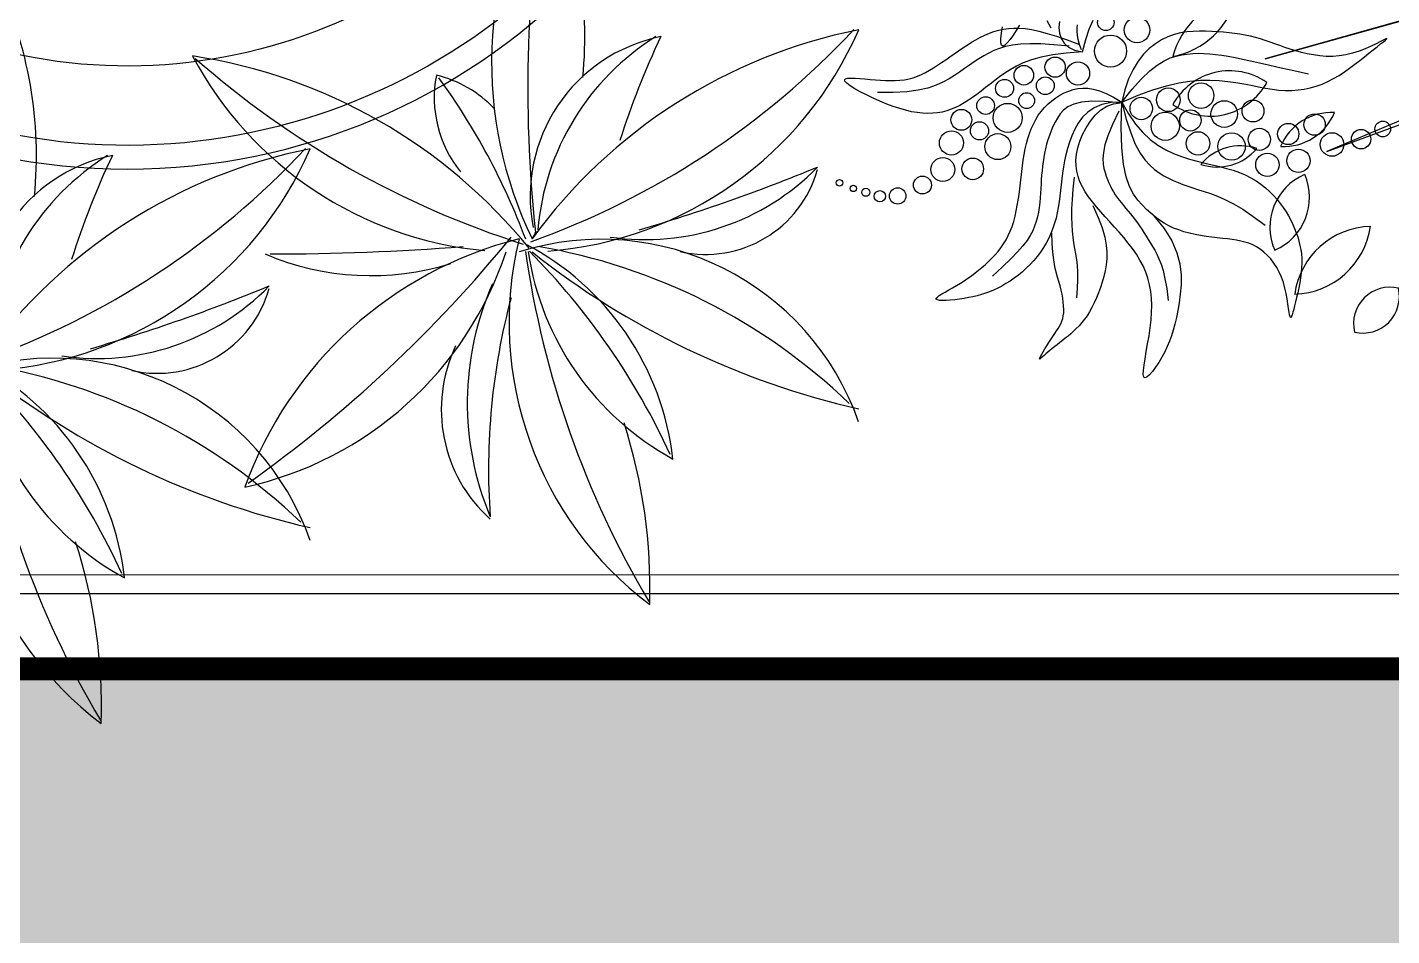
# Model space of a CAD drawing. Header units: millimetres. Extents: x -1030105 to 906887, y -616134 to 1220667.
# Drawn here: x -80924 to -77481, y 503731 to 506023 of the extents above; entities that cross this region are included whole.
import ezdxf
from ezdxf.enums import TextEntityAlignment as Align

# ---------------------------------------------------------------- set-up
doc = ezdxf.new("R2010")
doc.units = ezdxf.units.MM
doc.header["$MEASUREMENT"] = 0
for name, pattern in [('CENTER', [2, 1.25, -0.25, 0.25, -0.25]), ('DASH', [0.35, 0.25, -0.1]), ('DASHED', [0.75, 0.5, -0.25])]:
    doc.linetypes.add(name, pattern=pattern)
doc.layers.add('A-Furniture', color=143, linetype='Continuous')
doc.layers.add('A-Tree', color=98, linetype='Continuous')
doc.layers.add('A-Wall', color=6, linetype='Continuous', lineweight=9)
doc.styles.add('Arial_Bold', font='arialbd.ttf')

# ---------------------------------------------------------------- blocks, each defined once
blk = doc.blocks.new('ggsr4')
at = {"color": 0}
for radius in [1540, 1340]:
    blk.add_arc((141970, 1125357.5), radius, 280.3625, 168.4458, dxfattribs=at)
at = {"layer": 'A-Furniture', "color": 8, "linetype": 'Continuous', "ltscale": 50}
blk.add_circle((141970, 1125357.5), 1600, dxfattribs=at)
blk.add_arc((141970, 1125357.5), 1540, 280.3625, 168.4458, dxfattribs=at)
blk = doc.blocks.new('FUR')
at = {"layer": 'A-Furniture', "color": 8, "linetype": 'DASH', "lineweight": 9, "ltscale": 1000, "const_width": 50}
blk.add_lwpolyline([(-33574.1, 38198), (0, 38211.9), (0, 0), (-7049.1, 0, -0.301139), (-23981.7, -18888.1), (-49064.4, -18888.1, -0.06125), (-52473.9, -15923.1), (-52473.9, -15923.1, -0.127608), (-56769, -7888.2), (-57047.1, -6235.4, -0.192422), (-53256, 9916.9), (-55726.5, 11649.1, -0.09221), (-52805.8, 17542.9, -0.095793), (-54512, 23938, -0.107717), (-53958, 28268.7, -0.228584), (-47025.8, 33492.2, 0.204549), (-42688.6, 36230.6, 0.131171), (-42047.5, 38025.4, -0.30354), (-39524.7, 41042.6, -0.327343)], format="xyb", close=True, dxfattribs=at)
at = {"layer": 'A-Furniture', "xscale": -0.9999999999999997, "rotation": 158.8499458727467}
blk.add_blockref('ggsr4', (237660.4, 1084745.3), dxfattribs=at)
blk = doc.blocks.new('CAY8')
at = {"color": 0, "linetype": 'ByBlock'}
for p, q in [((228.5, 579.8), (227.8, 580)), ((227.8, 580), (228.4, 578.5)), ((228.4, 578.5), (230.6, 575.2)), ((230.6, 578.1), (228.5, 579.8)), ((233.7, 575), (230.6, 578.1)), ((230.6, 575.2), (233.9, 570.2)), ((237.8, 570.9), (233.7, 575)), ((242.8, 565.9), (237.8, 570.9)), ((233.9, 570.2), (238.2, 563.8)), ((238.2, 563.8), (243, 556.1)), ((248.4, 560.2), (242.8, 565.9)), ((243, 556.1), (248.1, 547.4)), ((254.6, 554), (248.4, 560.2)), ((261.2, 547.4), (254.6, 554)), ((248.1, 547.4), (253.1, 538)), ((253.1, 538), (257.7, 528)), ((257.7, 528), (261.5, 517.7)), ((268, 540.6), (261.2, 547.4)), ((275, 533.4), (268, 540.6)), ((282, 526), (275, 533.4)), ((261.5, 517.7), (264.4, 507.2)), ((264.4, 507.2), (266.4, 496.8)), ((288.9, 518.3), (282, 526)), ((295.5, 510.4), (288.9, 518.3)), ((301.7, 502.2), (295.5, 510.4)), ((266.4, 496.8), (267.5, 486.3)), ((267.5, 486.3), (267.9, 475.9)), ((307.5, 493.7), (301.7, 502.2)), ((312.5, 484.9), (307.5, 493.7)), ((317, 476), (312.5, 484.9)), ((580.7, 481), (587.6, 482.7)), ((587.6, 482.7), (594.7, 484.1)), ((594.7, 484.1), (602, 485.1)), ((602, 485.1), (609.6, 485.7)), ((609.6, 485.7), (617.6, 485.9)), ((617.6, 485.9), (625.8, 485.8)), ((625.8, 485.8), (634, 485.4)), ((634, 485.4), (642.2, 484.7)), ((642.2, 484.7), (650.2, 484)), ((650.2, 484), (657.8, 483.1)), ((657.8, 483.1), (665, 482.2)), ((267.6, 465.7), (266.9, 455.7)), ((267.9, 475.9), (267.6, 465.7)), ((296.1, 437.4), (298.4, 461.1)), ((320.7, 466.7), (317, 476)), ((323.9, 457.3), (320.7, 466.7)), ((535.5, 459.7), (541.9, 463.7)), ((541.9, 463.7), (548.2, 467.4)), ((548.2, 467.4), (554.6, 470.7)), ((554.6, 470.7), (561.1, 473.8)), ((561.1, 473.8), (567.5, 476.5)), ((567.5, 476.5), (574.1, 478.9)), ((574.1, 478.9), (580.7, 481)), ((645.2, 462.6), (636.6, 459.2)), ((653.8, 465.6), (645.2, 462.6)), ((662.1, 468.1), (653.8, 465.6)), ((669.9, 470.3), (662.1, 468.1)), ((665, 482.2), (671.6, 481.4)), ((676.8, 472.1), (669.9, 470.3)), ((671.6, 481.4), (677.4, 480.6)), ((682.6, 473.7), (676.8, 472.1)), ((677.4, 480.6), (682.3, 480)), ((682.3, 480), (686.3, 479.3)), ((687.1, 475), (682.6, 473.7)), ((686.3, 479.3), (689.1, 478.6)), ((689.8, 476.1), (687.1, 475)), ((689.1, 478.6), (690.7, 477.9)), ((691, 477.1), (689.8, 476.1)), ((690.7, 477.9), (691, 477.1)), ((265.7, 446), (264.2, 436.6)), ((266.9, 455.7), (265.7, 446)), ((326.3, 447.5), (323.9, 457.3)), ((328.2, 437.6), (326.3, 447.5)), ((505, 433.9), (510.9, 439.9)), ((510.9, 439.9), (516.9, 445.4)), ((516.9, 445.4), (523, 450.6)), ((523, 450.6), (529.2, 455.3)), ((529.2, 455.3), (535.5, 459.7)), ((607.1, 440.5), (601.2, 434.8)), ((613.5, 445.8), (607.1, 440.5)), ((620.6, 450.8), (613.5, 445.8)), ((628.3, 455.3), (620.6, 450.8)), ((636.6, 459.2), (628.3, 455.3)), ((260.7, 418.9), (258.8, 410.5)), ((262.5, 427.6), (260.7, 418.9)), ((264.2, 436.6), (262.5, 427.6)), ((293.9, 416.3), (296.1, 437.4)), ((329.4, 427.3), (328.2, 437.6)), ((329.9, 416.8), (329.4, 427.3)), ((329.8, 406.1), (329.9, 416.8)), ((488.5, 413.2), (493.8, 420.6)), ((493.8, 420.6), (499.3, 427.5)), ((499.3, 427.5), (505, 433.9)), ((536.4, 399.1), (548.2, 419.5)), ((591.5, 422.6), (587.7, 416.3)), ((596.1, 428.8), (591.5, 422.6)), ((601.2, 434.8), (596.1, 428.8)), ((256.9, 402.2), (255, 394.1)), ((258.8, 410.5), (256.9, 402.2)), ((290.1, 381.1), (291.9, 397.7)), ((291.9, 397.7), (293.9, 416.3)), ((328.3, 383.7), (329.2, 395.1)), ((329.2, 395.1), (329.8, 406.1)), ((475.1, 388.1), (479.1, 397)), ((479.1, 397), (483.6, 405.4)), ((483.6, 405.4), (488.5, 413.2)), ((527, 381.1), (536.4, 399.1)), ((580.2, 397), (578.9, 390.4)), ((582.1, 403.5), (580.2, 397)), ((584.5, 409.9), (582.1, 403.5)), ((587.7, 416.3), (584.5, 409.9)), ((251.7, 378), (250.3, 369.9)), ((253.2, 386.1), (251.7, 378)), ((255, 394.1), (253.2, 386.1)), ((288.6, 366.3), (290.1, 381.1)), ((327.3, 371.9), (328.3, 383.7)), ((468.7, 368.8), (471.6, 378.8)), ((471.6, 378.8), (475.1, 388.1)), ((519.8, 365), (527, 381.1)), ((577.5, 376.7), (577.2, 369.5)), ((578, 383.7), (577.5, 376.7)), ((578.9, 390.4), (578, 383.7)), ((248.5, 353.2), (248, 344.6)), ((249.3, 361.6), (248.5, 353.2)), ((250.3, 369.9), (249.3, 361.6)), ((286.1, 341), (287.2, 353.1)), ((287.2, 353.1), (288.6, 366.3)), ((325.7, 346.9), (326.4, 359.7)), ((326.4, 359.7), (327.3, 371.9)), ((464.6, 347.4), (466.4, 358.4)), ((466.4, 358.4), (468.7, 368.8)), ((514.4, 350.8), (519.8, 365)), ((577.2, 369.5), (577.1, 361.9)), ((577.1, 361.9), (577.1, 353.9)), ((577.1, 353.9), (577.1, 345.5)), ((248, 344.6), (247.7, 335.8)), ((247.7, 335.8), (247.7, 326.9)), ((284.7, 319.4), (285.3, 329.9)), ((285.3, 329.9), (286.1, 341)), ((325.4, 333.6), (325.7, 346.9)), ((325.6, 319.7), (325.4, 333.6)), ((461.6, 324.1), (463, 335.9)), ((463, 335.9), (464.6, 347.4)), ((507.6, 326.7), (510.5, 338.1)), ((510.5, 338.1), (514.4, 350.8)), ((577, 336.7), (576.8, 327.7)), ((577.1, 345.5), (577, 336.7)), ((247.7, 326.9), (247.8, 317.7)), ((247.8, 317.7), (248.2, 308.4)), ((248.2, 308.4), (248.7, 298.9)), ((284.5, 309.4), (284.7, 319.4)), ((284.6, 299.8), (284.5, 309.4)), ((326.6, 305.2), (325.6, 319.7)), ((458.5, 299.4), (460.2, 311.9)), ((460.2, 311.9), (461.6, 324.1)), ((503.7, 306.7), (505.4, 316.3)), ((505.4, 316.3), (507.6, 326.7)), ((575.8, 309.3), (574.8, 300.2)), ((576.4, 318.5), (575.8, 309.3)), ((576.8, 327.7), (576.4, 318.5)), ((248.7, 298.9), (249.4, 289.2)), ((249.4, 289.2), (250.4, 279.4)), ((285.1, 290.6), (284.6, 299.8)), ((285.9, 281.6), (285.1, 290.6)), ((328.7, 289.8), (326.6, 305.2)), ((332, 273.3), (328.7, 289.8)), ((453.7, 273.6), (456.4, 286.6)), ((456.4, 286.6), (458.5, 299.4)), ((498.3, 280.7), (500.2, 289)), ((500.2, 289), (502, 297.6)), ((502, 297.6), (503.7, 306.7)), ((573.5, 291.2), (571.7, 282.4)), ((574.8, 300.2), (573.5, 291.2)), ((608.3, 283.6), (625.8, 290.4)), ((625.8, 290.4), (642.7, 294.4)), ((642.7, 294.4), (658.8, 296.3)), ((658.8, 296.3), (673.9, 296.7)), ((673.9, 296.7), (687.9, 296.3)), ((687.9, 296.3), (700.5, 295.6)), ((700.5, 295.6), (712.1, 294.7)), ((712.1, 294.7), (722.7, 293.6)), ((722.7, 293.6), (732.6, 292.1)), ((732.6, 292.1), (742, 290.3)), ((742, 290.3), (751, 288.2)), ((751, 288.2), (759.8, 285.5)), ((759.8, 285.5), (768.7, 282.4)), ((250.4, 279.4), (251.9, 269.5)), ((251.9, 269.5), (253.9, 259.5)), ((287.3, 272.8), (285.9, 281.6)), ((289.1, 264.1), (287.3, 272.8)), ((291.4, 255.4), (289.1, 264.1)), ((336.9, 255.6), (332, 273.3)), ((450.3, 260.4), (453.7, 273.6)), ((491, 256.9), (493.8, 264.8)), ((493.8, 264.8), (496.2, 272.7)), ((496.2, 272.7), (498.3, 280.7)), ((566.7, 265.8), (563.4, 257.9)), ((569.5, 274), (566.7, 265.8)), ((571.7, 282.4), (569.5, 274)), ((572, 259.1), (590.3, 273.4)), ((590.3, 273.4), (608.3, 283.6)), ((629.4, 260.5), (639.5, 264.9)), ((639.5, 264.9), (652, 269.3)), ((652, 269.3), (667.4, 273.9)), ((667.4, 273.9), (686, 278.7)), ((768.7, 282.4), (777.8, 278.7)), ((777.8, 278.7), (786.7, 274.7)), ((786.7, 274.7), (795, 270.6)), ((795, 270.6), (802.3, 266.4)), ((802.3, 266.4), (808.2, 262.4)), ((253.9, 259.5), (256.7, 249.6)), ((256.7, 249.6), (260.4, 239.7)), ((294.4, 246.7), (291.4, 255.4)), ((298.5, 237.7), (294.4, 246.7)), ((343.7, 236.4), (336.9, 255.6)), ((439.9, 233.8), (445.8, 247.1)), ((445.8, 247.1), (450.3, 260.4)), ((483.9, 241), (487.7, 249)), ((487.7, 249), (491, 256.9)), ((555.1, 242.4), (550.1, 234.8)), ((553.5, 240), (572, 259.1)), ((559.6, 250.1), (555.1, 242.4)), ((563.4, 257.9), (559.6, 250.1)), ((597.7, 239.6), (603, 243.7)), ((603, 243.7), (608.4, 247.8)), ((608.4, 247.8), (614.2, 252)), ((614.2, 252), (621.1, 256.2)), ((621.1, 256.2), (629.4, 260.5)), ((654.5, 242.2), (644.9, 237.6)), ((664.4, 245.9), (654.5, 242.2)), ((674.8, 249), (664.4, 245.9)), ((685.5, 251.3), (674.8, 249)), ((696.7, 253), (685.5, 251.3)), ((708.3, 254.1), (696.7, 253)), ((720.4, 254.6), (708.3, 254.1)), ((733, 254.6), (720.4, 254.6)), ((746, 254.3), (733, 254.6)), ((759, 253.6), (746, 254.3)), ((771.6, 252.8), (759, 253.6)), ((783.4, 252.1), (771.6, 252.8)), ((793.9, 251.7), (783.4, 252.1)), ((802.6, 251.6), (793.9, 251.7)), ((809.2, 252.2), (802.6, 251.6)), ((808.2, 262.4), (812.2, 258.8)), ((813.1, 253.6), (809.2, 252.2)), ((812.2, 258.8), (814, 255.8)), ((814, 255.8), (813.1, 253.6)), ((260.4, 239.7), (265.2, 230)), ((265.2, 230), (271.1, 220.5)), ((271.1, 220.5), (278.4, 211.3)), ((304.2, 228.2), (298.5, 237.7)), ((312.2, 218.1), (304.2, 228.2)), ((352.6, 215.6), (343.7, 236.4)), ((422.5, 207.1), (432.2, 220.4)), ((432.2, 220.4), (439.9, 233.8)), ((466, 215.7), (473.6, 224.4)), ((473.6, 224.4), (479.4, 232.8)), ((479.4, 232.8), (483.9, 241)), ((538.4, 219.4), (531.4, 211.6)), ((544.6, 227.2), (538.4, 219.4)), ((550.1, 234.8), (544.6, 227.2)), ((572.4, 219.2), (577.2, 223.3)), ((577.2, 223.3), (582.2, 227.4)), ((582.2, 227.4), (587.3, 231.5)), ((587.3, 231.5), (592.4, 235.5)), ((592.4, 235.5), (597.7, 239.6)), ((626.7, 226), (618.1, 219.2)), ((635.6, 232.2), (626.7, 226)), ((644.9, 237.6), (635.6, 232.2)), ((278.4, 211.3), (287.2, 202.4)), ((287.2, 202.4), (297.6, 194.2)), ((323, 207.3), (312.2, 218.1)), ((337.2, 195.5), (323, 207.3)), ((363.8, 193), (352.6, 215.6)), ((410.4, 194), (422.5, 207.1)), ((425.5, 188.1), (442.6, 197.5)), ((442.6, 197.5), (455.8, 206.7)), ((455.8, 206.7), (466, 215.7)), ((522.7, 203.8), (511.4, 196.2)), ((531.4, 211.6), (522.7, 203.8)), ((546.8, 194), (550.7, 198.2)), ((550.7, 198.2), (554.7, 202.4)), ((554.7, 202.4), (558.9, 206.7)), ((558.9, 206.7), (563.2, 210.9)), ((563.2, 210.9), (567.7, 215.1)), ((567.7, 215.1), (572.4, 219.2)), ((601.7, 204.1), (593.8, 196.1)), ((609.8, 211.9), (601.7, 204.1)), ((618.1, 219.2), (609.8, 211.9)), ((297.6, 194.2), (309.7, 186.8)), ((309.7, 186.8), (323.6, 180.3)), ((323.6, 180.3), (339.6, 174.9)), ((355.2, 182.6), (337.2, 195.5)), ((377.8, 168.3), (355.2, 182.6)), ((377.8, 168.3), (363.8, 193)), ((377.8, 168.3), (395.6, 181)), ((377.8, 168.3), (404.2, 178.3)), ((395.6, 181), (410.4, 194)), ((404.2, 178.3), (425.5, 188.1)), ((450.7, 176.7), (418.2, 171.9)), ((476.4, 182.5), (450.7, 176.7)), ((496.3, 189), (476.4, 182.5)), ((511.4, 196.2), (496.3, 189)), ((527.1, 174.8), (531.2, 178.3)), ((531.2, 178.3), (535.1, 182)), ((535.1, 182), (539, 185.9)), ((539, 185.9), (542.9, 189.9)), ((542.9, 189.9), (546.8, 194)), ((578.7, 179.4), (571.3, 171)), ((586.2, 187.8), (578.7, 179.4)), ((593.8, 196.1), (586.2, 187.8)), ((339.6, 174.9), (357.6, 170.9)), ((357.6, 170.9), (377.8, 168.3)), ((367.2, 141.6), (371.7, 154.2)), ((371.7, 154.2), (377.8, 168.3)), ((418.2, 171.9), (377.8, 168.3)), ((377.8, 168.3), (380.4, 151.2)), ((379.5, 166.4), (380, 140.6)), ((381.9, 155.1), (379.5, 166.4)), ((387, 144.9), (381.9, 155.1)), ((392.7, 164.9), (415.3, 157.3)), ((415.3, 157.3), (434, 152.2)), ((487.2, 151.8), (493.2, 154.3)), ((493.2, 154.3), (498.9, 157)), ((498.9, 157), (504.2, 159.7)), ((504.2, 159.7), (509.2, 162.5)), ((509.2, 162.5), (514, 165.3)), ((514, 165.3), (518.6, 168.4)), ((518.6, 168.4), (522.9, 171.5)), ((522.9, 171.5), (527.1, 174.8)), ((556.9, 154.7), (549.8, 146.9)), ((564.1, 162.7), (556.9, 154.7)), ((571.3, 171), (564.1, 162.7)), ((566.3, 151.6), (582.3, 159.7)), ((582.3, 159.7), (596.4, 165.6)), ((596.4, 165.6), (609, 169.5)), ((609, 169.5), (620.4, 171.8)), ((620.4, 171.8), (630.9, 172.9)), ((630.9, 172.9), (640.7, 172.9)), ((640.7, 172.9), (650.2, 172.2)), ((650.2, 172.2), (659.6, 171.1)), ((659.6, 171.1), (668.9, 169.7)), ((668.9, 169.7), (677.9, 167.9)), ((677.9, 167.9), (686.8, 165.8)), ((686.8, 165.8), (695.3, 163.5)), ((695.3, 163.5), (703.5, 160.8)), ((703.5, 160.8), (711.3, 158)), ((711.3, 158), (718.6, 154.9)), ((718.6, 154.9), (725.3, 151.6)), ((364.2, 130.4), (367.2, 141.6)), ((380, 140.6), (381.9, 120)), ((380.4, 151.2), (385.2, 136.9)), ((385.2, 136.9), (391.9, 125.2)), ((394.4, 135.9), (387, 144.9)), ((403.5, 128.1), (394.4, 135.9)), ((434, 152.2), (449.4, 149.2)), ((449.4, 149.2), (461.9, 148.1)), ((461.9, 148.1), (472, 148.3)), ((472, 148.3), (480.3, 149.7)), ((480.3, 149.7), (487.2, 151.8)), ((535.4, 132.6), (528, 126.3)), ((542.6, 139.5), (535.4, 132.6)), ((549.8, 146.9), (542.6, 139.5)), ((548.2, 141), (566.3, 151.6)), ((725.3, 151.6), (731.5, 148.1)), ((731.5, 148.1), (737.3, 144.5)), ((737.3, 144.5), (742.7, 140.7)), ((742.7, 140.7), (747.8, 136.9)), ((747.8, 136.9), (752.5, 133)), ((752.5, 133), (757, 129)), ((362, 111.5), (362.5, 120.4)), ((362.7, 103.3), (362, 111.5)), ((362.5, 120.4), (364.2, 130.4)), ((381.9, 120), (385.3, 104)), ((391.9, 125.2), (400, 115.8)), ((400, 115.8), (409.2, 108.3)), ((414, 121.5), (403.5, 128.1)), ((425.2, 116), (414, 121.5)), ((436.8, 111.6), (425.2, 116)), ((448.1, 108.5), (436.8, 111.6)), ((504.8, 112), (496.5, 108.9)), ((512.8, 115.9), (504.8, 112)), ((520.5, 120.7), (512.8, 115.9)), ((528, 126.3), (520.5, 120.7)), ((570.8, 109), (582.5, 110.6)), ((582.5, 110.6), (593, 112.5)), ((593, 112.5), (602.6, 114.7)), ((602.6, 114.7), (611.5, 117)), ((611.5, 117), (620.1, 119.4)), ((620.1, 119.4), (628.6, 121.9)), ((628.6, 121.9), (637.5, 124.4)), ((637.5, 124.4), (647, 126.6)), ((647, 126.6), (657.6, 128.5)), ((657.6, 128.5), (669.5, 130)), ((669.5, 130), (683.1, 131)), ((683.1, 131), (698.8, 131.4)), ((701.7, 109.7), (695.4, 107.8)), ((707.8, 111.3), (701.7, 109.7)), ((713.8, 112.5), (707.8, 111.3)), ((719.4, 113.3), (713.8, 112.5)), ((724.8, 113.8), (719.4, 113.3)), ((729.8, 113.8), (724.8, 113.8)), ((734.4, 113.4), (729.8, 113.8)), ((738.7, 112.5), (734.4, 113.4)), ((742.9, 111.3), (738.7, 112.5)), ((746.9, 109.8), (742.9, 111.3)), ((751, 107.9), (746.9, 109.8)), ((757, 129), (761.3, 125)), ((761.3, 125), (765.4, 121)), ((765.4, 121), (769.4, 117)), ((769.4, 117), (773.2, 113.1)), ((773.2, 113.1), (777, 109.3)), ((267.1, 103), (252.1, 107.6)), ((284.6, 99.2), (267.1, 103)), ((304.8, 96.2), (284.6, 99.2)), ((293.5, 90.1), (285.9, 87.1)), ((288.6, 69.7), (293.5, 90.1)), ((301.9, 94.1), (293.5, 90.1)), ((303.5, 83.2), (304.8, 96.2)), ((304.8, 96.2), (309.8, 70.7)), ((364.3, 95.7), (362.7, 103.3)), ((366.7, 88.4), (364.3, 95.7)), ((369.9, 81.4), (366.7, 88.4)), ((385.3, 104), (389.8, 91.9)), ((389.8, 91.9), (395.2, 83)), ((409.2, 108.3), (419.3, 102.5)), ((419.3, 102.5), (429.9, 98)), ((429.9, 98), (440.7, 94.6)), ((440.7, 94.6), (451.3, 91.9)), ((458.9, 106.4), (448.1, 108.5)), ((451.3, 91.9), (461.7, 90)), ((469.1, 105.5), (458.9, 106.4)), ((461.7, 90), (472, 88.5)), ((478.7, 105.6), (469.1, 105.5)), ((472, 88.5), (482.1, 87.6)), ((487.8, 106.8), (478.7, 105.6)), ((496.5, 108.9), (487.8, 106.8)), ((506.6, 105.8), (525.8, 106)), ((525.8, 106), (542.7, 106.6)), ((542.7, 106.6), (557.6, 107.6)), ((557.6, 107.6), (570.8, 109)), ((642.3, 88.4), (630.3, 85.5)), ((652.5, 91.4), (642.3, 88.4)), ((661.3, 94.5), (652.5, 91.4)), ((669, 97.5), (661.3, 94.5)), ((675.9, 100.4), (669, 97.5)), ((682.5, 103.1), (675.9, 100.4)), ((689, 105.6), (682.5, 103.1)), ((695.4, 107.8), (689, 105.6)), ((755.2, 105.8), (751, 107.9)), ((759.7, 103.5), (755.2, 105.8)), ((764.5, 101), (759.7, 103.5)), ((769.7, 98.3), (764.5, 101)), ((775.1, 95.6), (769.7, 98.3)), ((780.6, 93), (775.1, 95.6)), ((777, 109.3), (780.5, 105.6)), ((780.5, 105.6), (784, 102.1)), ((785.9, 90.4), (780.6, 93)), ((784, 102.1), (787.4, 98.8)), ((790.8, 88.2), (785.9, 90.4)), ((787.4, 98.8), (790.6, 95.6)), ((790.6, 95.6), (793.8, 92.8)), ((795.2, 86.3), (790.8, 88.2)), ((793.8, 92.8), (796.7, 90.2)), ((796.7, 90.2), (799.2, 88)), ((799.2, 88), (801.2, 86.2)), ((267.4, 83.3), (262.3, 83.3)), ((273, 83.8), (267.4, 83.3)), ((279.1, 85.1), (273, 83.8)), ((285.9, 87.1), (279.1, 85.1)), ((284.7, 52), (288.6, 69.7)), ((294.4, 65.3), (299.9, 73)), ((298.4, 73.8), (298.7, 49.3)), ((299.9, 73), (303.5, 83.2)), ((309.8, 70.7), (315.2, 49.3)), ((373.7, 74.7), (369.9, 81.4)), ((378.1, 68.1), (373.7, 74.7)), ((383, 61.9), (378.1, 68.1)), ((395.2, 83), (401.3, 76.6)), ((401.3, 76.6), (408, 72)), ((408, 72), (415, 68.4)), ((415, 68.4), (422.2, 65.4)), ((482.1, 87.6), (492.1, 87)), ((492.1, 87), (501.9, 86.7)), ((501.9, 86.7), (511.5, 86.6)), ((511.5, 86.6), (521, 86.6)), ((521, 86.6), (530.3, 86.6)), ((530.3, 86.6), (539.5, 86.5)), ((539.5, 86.5), (548.6, 86.3)), ((548.6, 86.3), (557.5, 85.9)), ((557.5, 85.9), (566.3, 85.3)), ((566.3, 85.3), (575, 84.3)), ((575, 84.3), (583.6, 83)), ((583.6, 83), (592, 81.2)), ((592, 81.2), (600.4, 79)), ((616.1, 82.7), (599.5, 80.2)), ((600.4, 79), (608.6, 76.3)), ((608.6, 76.3), (616.7, 73.1)), ((630.3, 85.5), (616.1, 82.7)), ((616.7, 73.1), (624.6, 69.5)), ((624.6, 69.5), (632.3, 65.5)), ((798.7, 84.8), (795.2, 86.3)), ((801.3, 83.9), (798.7, 84.8)), ((801.2, 86.2), (802.5, 84.8)), ((802.7, 83.6), (801.3, 83.9)), ((802.5, 84.8), (803.1, 83.9)), ((803.1, 83.9), (802.7, 83.6)), ((260.7, 53.9), (270.1, 54.3)), ((270.1, 54.3), (279.1, 56.2)), ((279.1, 56.2), (287.3, 59.8)), ((281.8, 36.5), (284.7, 52)), ((287.3, 59.8), (294.4, 65.3)), ((298.7, 49.3), (299.8, 28.5)), ((315.2, 49.3), (321, 31.3)), ((388.4, 56.1), (383, 61.9)), ((394.3, 50.7), (388.4, 56.1)), ((400.6, 45.7), (394.3, 50.7)), ((407.3, 41.2), (400.6, 45.7)), ((422.2, 65.4), (429.5, 62.8)), ((429.5, 62.8), (436.8, 60.6)), ((436.8, 60.6), (444.2, 58.6)), ((444.2, 58.6), (451.5, 57)), ((451.5, 57), (458.9, 55.8)), ((458.9, 55.8), (466.2, 54.8)), ((466.2, 54.8), (473.5, 54)), ((473.5, 54), (480.7, 53.6)), ((480.7, 53.6), (487.8, 53.3)), ((487.8, 53.3), (494.8, 53.2)), ((494.8, 53.2), (501.9, 53.3)), ((501.9, 53.3), (508.9, 53.5)), ((508.9, 53.5), (516.1, 53.8)), ((516.1, 53.8), (523.3, 54.2)), ((523.3, 54.2), (530.6, 54.6)), ((530.6, 54.6), (538.1, 55)), ((538.1, 55), (545.7, 55.3)), ((545.7, 55.3), (553.4, 55.4)), ((553.4, 55.4), (561.1, 55.4)), ((561.1, 55.4), (568.9, 55.1)), ((568.9, 55.1), (576.6, 54.4)), ((576.6, 54.4), (584.4, 53.3)), ((584.4, 53.3), (592, 51.6)), ((592, 51.6), (599.6, 49.4)), ((599.6, 49.4), (607.5, 46.3)), ((607.5, 46.3), (616, 42.1)), ((632.3, 65.5), (639.8, 61.1)), ((639.8, 61.1), (647, 56.4)), ((647, 56.4), (654, 51.4)), ((654, 51.4), (660.6, 46)), ((660.6, 46), (667, 40.4)), ((272.7, 41.8), (261.5, 34.2)), ((278.5, 11.1), (279.7, 23)), ((279.7, 23), (281.8, 36.5)), ((299.8, 28.5), (301.6, 10.8)), ((321, 31.3), (327, 16.4)), ((414.2, 37.3), (407.3, 41.2)), ((421.5, 33.9), (414.2, 37.3)), ((429, 31), (421.5, 33.9)), ((436.8, 28.5), (429, 31)), ((444.8, 26.4), (436.8, 28.5)), ((453.1, 24.8), (444.8, 26.4)), ((461.6, 23.5), (453.1, 24.8)), ((470.3, 22.6), (461.6, 23.5)), ((479.2, 21.9), (470.3, 22.6)), ((616, 42.1), (625.4, 36.4)), ((625.4, 36.4), (636.1, 29)), ((636.1, 29), (648.5, 19.6)), ((667, 40.4), (673, 34.6)), ((673, 34.6), (678.6, 28.6)), ((678.6, 28.6), (684, 22.5)), ((684, 22.5), (688.9, 16.3)), ((278, 0.5), (278.5, 11.1)), ((278.3, -9), (278, 0.5)), ((301.6, 10.8), (303.9, -4.2)), ((327, 16.4), (333.3, 3.8)), ((333.3, 3.8), (339.8, -6.7)), ((488.3, 21.5), (479.2, 21.9)), ((497.5, 21.2), (488.3, 21.5)), ((506.7, 21.2), (497.5, 21.2)), ((516.1, 21.1), (506.7, 21.2)), ((525.4, 21.1), (516.1, 21.1)), ((534.7, 21.1), (525.4, 21.1)), ((544, 21), (534.7, 21.1)), ((553.1, 20.7), (544, 21)), ((562.1, 20.2), (553.1, 20.7)), ((571, 19.5), (562.1, 20.2)), ((579.7, 18.6), (571, 19.5)), ((588.1, 17.3), (579.7, 18.6)), ((596.3, 15.7), (588.1, 17.3)), ((604.2, 13.7), (596.3, 15.7)), ((611.8, 11.3), (604.2, 13.7)), ((619, 8.5), (611.8, 11.3)), ((625.9, 5.3), (619, 8.5)), ((632.5, 1.7), (625.9, 5.3)), ((638.9, -2.2), (632.5, 1.7)), ((648.5, 19.6), (662.9, 8)), ((662.9, 8), (679.6, -6.3)), ((688.9, 16.3), (693.5, 10.1)), ((693.5, 10.1), (697.7, 3.9)), ((697.7, 3.9), (701.5, -2.3)), ((273.8, -9.3), (282.7, -13.3)), ((279.2, -17.7), (278.3, -9)), ((280.7, -26), (279.2, -17.7)), ((282.7, -13.3), (291, -17.4)), ((291, -17.4), (298.3, -21.6)), ((298.3, -21.6), (304.2, -25.6)), ((303.9, -4.2), (306.9, -16.8)), ((306.9, -16.8), (310.4, -27.6)), ((339.8, -6.7), (346.4, -15.8)), ((346.4, -15.8), (353.1, -23.9)), ((645, -6.4), (638.9, -2.2)), ((650.8, -10.8), (645, -6.4)), ((656.5, -15.4), (650.8, -10.8)), ((662, -20.1), (656.5, -15.4)), ((667.3, -25), (662, -20.1)), ((701.5, -2.3), (705, -8.5)), ((705, -8.5), (708.1, -14.7)), ((708.1, -14.7), (710.9, -21)), ((710.9, -21), (713.5, -27.4)), ((289.9, -36.3), (279.4, -35.9)), ((282.7, -33.9), (280.7, -26)), ((285.3, -41.5), (282.7, -33.9)), ((288.4, -48.8), (285.3, -41.5)), ((298.6, -36.4), (289.9, -36.3)), ((305.2, -35.8), (298.6, -36.4)), ((304.2, -25.6), (308.2, -29.2)), ((309.1, -34.4), (305.2, -35.8)), ((308.2, -29.2), (310, -32.2)), ((310, -32.2), (309.1, -34.4)), ((310.4, -27.6), (314.4, -37)), ((314.4, -37), (318.9, -45.5)), ((353.1, -23.9), (359.8, -31.5)), ((359.8, -31.5), (366.5, -38.7)), ((366.5, -38.7), (373.1, -45.5)), ((672.5, -29.9), (667.3, -25)), ((677.5, -35), (672.5, -29.9)), ((682.5, -40.2), (677.5, -35)), ((687.2, -45.5), (682.5, -40.2)), ((713.5, -27.4), (715.9, -34)), ((715.9, -34), (718.1, -40.8)), ((718.1, -40.8), (720.2, -47.9)), ((291.9, -55.9), (288.4, -48.8)), ((295.8, -62.8), (291.9, -55.9)), ((300.1, -69.5), (295.8, -62.8)), ((318.9, -45.5), (323.8, -53.3)), ((323.8, -53.3), (329.1, -60.8)), ((329.1, -60.8), (334.7, -68)), ((373.1, -45.5), (379.6, -52.1)), ((379.6, -52.1), (385.8, -58.6)), ((385.8, -58.6), (391.9, -64.8)), ((391.9, -64.8), (397.6, -71)), ((691.9, -51), (687.2, -45.5)), ((696.5, -56.6), (691.9, -51)), ((700.9, -62.3), (696.5, -56.6)), ((705.3, -68.1), (700.9, -62.3)), ((720.2, -47.9), (722.1, -55.2)), ((722.1, -55.2), (723.9, -62.5)), ((723.9, -62.5), (725.4, -69.6)), ((304.8, -76.2), (300.1, -69.5)), ((309.7, -82.7), (304.8, -76.2)), ((314.9, -89.2), (309.7, -82.7)), ((334.7, -68), (340.6, -75)), ((340.6, -75), (346.7, -82)), ((346.7, -82), (353, -89)), ((397.6, -71), (403, -77.2)), ((403, -77.2), (408, -83.5)), ((408, -83.5), (412.6, -89.8)), ((709.4, -73.9), (705.3, -68.1)), ((713.4, -79.2), (709.4, -73.9)), ((717, -84), (713.4, -79.2)), ((720.1, -88), (717, -84)), ((725.4, -69.6), (726.6, -76.2)), ((726.6, -76.2), (727.4, -82)), ((727.4, -82), (727.7, -86.8)), ((727.7, -86.8), (727.4, -90.3)), ((320.3, -95.7), (314.9, -89.2)), ((325.7, -102.1), (320.3, -95.7)), ((331.3, -108.4), (325.7, -102.1)), ((336.8, -114.6), (331.3, -108.4)), ((353, -89), (359.4, -96.3)), ((359.4, -96.3), (365.9, -103.9)), ((365.9, -103.9), (372.4, -112)), ((412.6, -89.8), (416.8, -96.2)), ((416.8, -96.2), (420.4, -102.8)), ((420.4, -102.8), (423.7, -109.6)), ((423.7, -109.6), (426.4, -116.7)), ((722.9, -90.8), (720.1, -88)), ((725, -92.3), (722.9, -90.8)), ((726.6, -92.2), (725, -92.3)), ((727.4, -90.3), (726.6, -92.2)), ((342.2, -120.8), (336.8, -114.6)), ((347.5, -126.8), (342.2, -120.8)), ((352.6, -132.8), (347.5, -126.8)), ((372.4, -112), (378.8, -121.1)), ((378.8, -121.1), (384.9, -131.6)), ((384.9, -131.6), (390.7, -144.1)), ((426.4, -116.7), (428.6, -124)), ((428.6, -124), (430.2, -131.6)), ((357.5, -138.7), (352.6, -132.8)), ((362, -144.6), (357.5, -138.7)), ((366.3, -150.6), (362, -144.6)), ((370.2, -156.6), (366.3, -150.6)), ((390.7, -144.1), (396, -159.1)), ((430.2, -131.6), (431.4, -139.6)), ((431.4, -139.6), (432, -148)), ((432, -148), (432, -156.7)), ((373.8, -162.9), (370.2, -156.6)), ((376.9, -169.3), (373.8, -162.9)), ((379.5, -175.9), (376.9, -169.3)), ((396, -159.1), (400.6, -177.1)), ((430.4, -175.4), (428.7, -185.4)), ((431.5, -165.9), (430.4, -175.4)), ((432, -156.7), (431.5, -165.9)), ((381.7, -182.9), (379.5, -175.9)), ((383.4, -190.1), (381.7, -182.9)), ((384.7, -197.6), (383.4, -190.1)), ((400.6, -177.1), (404.4, -198.5)), ((426.6, -195.9), (423.8, -206.9)), ((428.7, -185.4), (426.6, -195.9)), ((385.7, -205.3), (384.7, -197.6)), ((386.5, -213.2), (385.7, -205.3)), ((387, -221.2), (386.5, -213.2)), ((404.4, -198.5), (407.3, -223.9)), ((420.6, -218.3), (416.9, -229.7)), ((423.8, -206.9), (420.6, -218.3)), ((387.3, -229.5), (387, -221.2)), ((387.5, -237.8), (387.3, -229.5)), ((387.7, -246.2), (387.5, -237.8)), ((413, -240.9), (409, -251.4)), ((416.9, -229.7), (413, -240.9)), ((388, -254.3), (387.7, -246.2)), ((388.3, -261.9), (388, -254.3)), ((388.9, -268.4), (388.3, -261.9)), ((405.1, -260.7), (401.3, -268.5)), ((409, -251.4), (405.1, -260.7)), ((389.7, -273.7), (388.9, -268.4)), ((391, -277.2), (389.7, -273.7)), ((392.7, -278.7), (391, -277.2)), ((395, -277.8), (392.7, -278.7)), ((397.9, -274.3), (395, -277.8)), ((401.3, -268.5), (397.9, -274.3))]:
    blk.add_line(p, q, dxfattribs=at)
for centre, radius in [((373.2, 589.9), 12.6), ((393.4, 557.2), 15.6), ((407.2, 511.8), 18.9), ((378.5, 480.3), 17.2), ((439.3, 461.1), 18.7), ((398.4, 439.9), 17.1), ((451.4, 412.2), 18.7), ((368.2, 379.4), 17.6), ((412.3, 394.6), 17.8), ((428.7, 351.7), 22), ((378.2, 334.1), 21.4), ((353, 293.7), 20.5), ((430, 297.5), 18.9), ((394.6, 281.1), 17.1), ((408.5, 242.1), 22.7), ((365.6, 242.1), 19.1), ((259.9, 179.4), 20.5), ((384.5, 200.5), 18), ((298.4, 141), 25.8), ((253.5, 128.2), 13.2), ((340, 93), 18.7), ((334.2, 55.3), 16.3), ((365.7, 43.1), 14.3), ((352.8, 6.9), 15.7), ((392.8, 16), 12.7), ((423.8, -11.2), 23.3), ((377.3, -21.5), 14.4), ((471.6, -21.5), 20.9), ((408.3, -48.6), 14.2), ((449.7, -53.8), 14.7), ((511.7, -57.7), 17.4), ((435.5, -84.8), 16.8), ((474.2, -96.4), 19.4), ((518.2, -105.4), 19.2), ((546.6, -135.1), 14.4), ((568.6, -172.6), 13.2), ((572.4, -201), 9.13), ((568.6, -224.2), 6.46), ((564.7, -244.9), 5.17), ((558.2, -268.1), 5.32)]:
    blk.add_circle(centre, radius, dxfattribs=at)
blk = doc.blocks.new('12PPLT11')
at = {"color": 0, "linetype": 'ByBlock'}
for p, q in [((-0.0441, 0.3483), (-0.016, -0.0035)), ((-0.0371, 0.3343), (-0.03, 0.1279)), ((-0.0054, 0.0211), (-0.0371, 0.3343)), ((-0.1696, 0.3167), (-0.016, 0.1384)), ((-0.03, 0.1279), (-0.1696, 0.3167)), ((0.1635, 0.129), (0.194, 0.2311)), ((-0.3185, 0.2229), (-0.0195, -0.0199)), ((-0.016, -0.0035), (-0.3185, 0.2229)), ((0.0016, 0.0036), (0.2866, 0.2006)), ((0.2866, 0.2006), (0.0052, 0.0211)), ((0.0708, 0.1912), (-0.0054, 0.0211)), ((0.0052, 0.0211), (0.0708, 0.1912)), ((-0.016, 0.1384), (-0.1297, 0.1842)), ((-0.1871, 0.1185), (-0.2832, 0.1243)), ((0.3276, 0.0247), (0.0016, 0.0036)), ((0.0333, -0.0035), (0.3276, 0.0247)), ((0.1847, 0.0118), (0.3019, -0.0996)), ((-0.1507, -0.0598), (-0.2832, -0.0035)), ((0.0227, -0.007), (0.0955, -0.204)), ((0.1341, -0.333), (0.0227, -0.007)), ((0.0779, -0.1806), (0.0333, -0.0035)), ((-0.3666, -0.1172), (-0.016, -0.0199)), ((-0.0195, -0.0199), (-0.3666, -0.1172)), ((-0.016, -0.0199), (-0.1133, -0.1442)), ((-0.0898, -0.1407), (-0.0089, -0.0234)), ((-0.0675, -0.1207), (0.0192, -0.0234)), ((-0.0089, -0.0234), (-0.0675, -0.1207)), ((0.0192, -0.0234), (0.1341, -0.333)), ((-0.1133, -0.1442), (-0.2974, -0.2216)), ((-0.2974, -0.2216), (-0.1062, -0.1512)), ((-0.1438, -0.326), (-0.0898, -0.1407)), ((-0.1062, -0.1512), (-0.1438, -0.326)), ((0.2514, -0.2814), (0.0779, -0.1806)), ((0.0955, -0.204), (0.2514, -0.2814))]:
    blk.add_line(p, q, dxfattribs=at)
for centre, radius, start, end in [((0.0543, 0.4431), 0.0524, 125.4093, 202.7101), ((-0.0244, 0.4656), 0.0524, 305.4093, 22.7101), ((0.1814, 0.3992), 0.1138, 133.8117, 194.3077), ((-0.0076, 0.4532), 0.1138, 313.8117, 14.3077), ((-0.0818, 0.4209), 0.0835, 149.4737, 231.7586), ((-0.2053, 0.3978), 0.0835, 329.4737, 51.7586), ((-0.0244, 0.4785), 0.0817, 192.306, 259.6849), ((-0.1188, 0.3807), 0.0817, 12.306, 79.6849), ((0.2618, 0.4218), 0.1143, 163.4642, 212.7906), ((0.056, 0.3924), 0.1143, 343.4642, 32.7906), ((-0.1879, 0.4072), 0.0451, 146.8151, 244.0193), ((-0.2454, 0.3913), 0.0451, 326.8151, 64.0193), ((0.2832, 0.3419), 0.0672, 104.1004, 168.465), ((0.201, 0.4205), 0.0672, 284.1004, 348.465), ((0.045, 0.3605), 0.0664, 145.5248, 220.8327), ((-0.06, 0.3547), 0.0664, 325.5248, 40.8327), ((0.3598, 0.2507), 0.1178, 100.3005, 160.4476), ((0.2278, 0.406), 0.1178, 280.3005, 340.4476), ((-0.2939, 0.2921), 0.0582, 25.4537, 116.6852), ((-0.2675, 0.3691), 0.0582, 205.4537, 296.6852), ((0.2086, 0.2975), 0.0573, 103.8914, 198.9039), ((0.1406, 0.3345), 0.0573, 283.8914, 18.9039), ((-0.1575, 0.3266), 0.0557, 168.8066, 257.6391), ((-0.2241, 0.283), 0.0557, 348.8066, 77.6391), ((-0.2834, 0.3264), 0.0818, 183.3189, 263.1904), ((-0.3747, 0.2404), 0.0818, 3.3189, 83.1904), ((0.3845, 0.2632), 0.064, 122.5817, 207.18), ((0.293, 0.2879), 0.064, 302.5817, 27.18), ((-0.3769, 0.2482), 0.0369, 163.4933, 274.4697), ((-0.4094, 0.2219), 0.0369, 343.4933, 94.4697), ((0.4176, 0.184), 0.0446, 59.9815, 155.6676), ((0.3993, 0.241), 0.0446, 239.9815, 335.6676), ((0.3454, 0.1362), 0.0663, 86.0282, 161.3698), ((0.2872, 0.2236), 0.0663, 266.0282, 341.3698), ((-0.3491, 0.1264), 0.0631, 22.5723, 98.3335), ((-0.3, 0.2131), 0.0631, 202.5723, 278.3335), ((-0.3989, 0.0802), 0.0847, 69.7201, 135.6489), ((-0.4301, 0.2189), 0.0847, 249.7201, 315.6489), ((0.4345, 0.0653), 0.0919, 64.7353, 140.5781), ((0.4027, 0.2068), 0.0919, 244.7353, 320.5781), ((-0.4516, 0.0173), 0.08, 30.9482, 110.5784), ((0.4672, 0.0308), 0.0659, 90.2529, 173.5221), ((0.4014, 0.1041), 0.0659, 270.2529, 353.5221), ((-0.4111, 0.1333), 0.08, 210.9482, 290.5784), ((-0.4709, -0.044), 0.063, 44.2577, 108.5927), ((-0.4458, 0.0597), 0.063, 224.2577, 288.5927), ((0.3704, -0.0534), 0.065, 58.8748, 131.2135), ((0.3611, 0.0511), 0.065, 238.8748, 311.2135), ((-0.3635, -0.0721), 0.0699, 60.5095, 129.292), ((-0.3733, 0.0428), 0.0699, 240.5095, 309.292), ((0.4546, -0.0526), 0.0446, 28.1981, 112.1918), ((0.4771, 0.0098), 0.0446, 208.1981, 292.1918), ((-0.4882, -0.0241), 0.0923, 280.8762, 345.4479), ((-0.3814, -0.138), 0.0923, 100.8762, 165.4479), ((0.4116, -0.1499), 0.0814, 29.1952, 106.7189), ((0.4593, -0.0323), 0.0814, 209.1952, 286.7189), ((-0.4068, -0.2036), 0.0728, 54.9745, 151.3792), ((-0.4289, -0.1091), 0.0728, 234.9745, 331.3792), ((0.4294, -0.2199), 0.0753, 71.3712, 141.7535), ((0.3943, -0.1019), 0.0753, 251.3712, 321.7535), ((-0.3462, -0.1536), 0.0625, 267.1724, 337.2365), ((-0.2917, -0.2402), 0.0625, 87.1724, 157.2365), ((0.3003, -0.2335), 0.0644, 28.8072, 103.9199), ((0.3413, -0.1399), 0.0644, 208.8072, 283.9199), ((-0.3945, -0.2737), 0.0584, 71.8192, 140.0818), ((-0.421, -0.1808), 0.0584, 251.8192, 320.0818), ((0.3708, -0.2694), 0.0422, 359.2557, 87.6287), ((0.4147, -0.2278), 0.0422, 179.2557, 267.6287), ((-0.2964, -0.3071), 0.065, 113.4753, 203.456), ((-0.3819, -0.2733), 0.065, 293.4753, 23.456), ((0.2786, -0.3485), 0.0968, 6.5487, 76.8911), ((0.3967, -0.2432), 0.0968, 186.5487, 256.8911), ((-0.117, -0.3551), 0.0799, 122.8873, 186.7253), ((-0.2398, -0.2973), 0.0799, 302.8873, 6.7253), ((0.2261, -0.2967), 0.0586, 173.65, 254.6514), ((0.1524, -0.3467), 0.0586, 353.65, 74.6514), ((-0.3361, -0.2936), 0.0888, 271.6328, 352.0268), ((-0.2456, -0.3948), 0.0888, 91.6328, 172.0268), ((0.0574, -0.3677), 0.0628, 148.7877, 221.5977), ((-0.0432, -0.3769), 0.0628, 328.7877, 41.5977), ((0.2624, -0.4126), 0.0806, 38.6962, 106.2415), ((0.3027, -0.2848), 0.0806, 218.6962, 286.2415), ((-0.2262, -0.4156), 0.041, 76.5419, 193.4774), ((-0.2566, -0.3852), 0.041, 256.5419, 13.4774), ((-0.094, -0.405), 0.0759, 159.117, 230.3606), ((-0.2133, -0.4364), 0.0759, 339.117, 50.3606), ((0.2511, -0.4027), 0.1233, 165.2071, 218.3217), ((0.0351, -0.4477), 0.1233, 345.2071, 38.3217), ((0.2599, -0.4013), 0.0536, 156.7754, 231.288), ((0.1771, -0.422), 0.0536, 336.7754, 51.288), ((-0.0156, -0.4614), 0.0906, 122.117, 201.7275), ((-0.1479, -0.4182), 0.0906, 302.117, 21.7275), ((0.0347, -0.4812), 0.0705, 5.3196, 80.419), ((0.1166, -0.4051), 0.0705, 185.3196, 260.419), ((0.0258, -0.4742), 0.0521, 129.7475, 206.0709), ((-0.0543, -0.4571), 0.0521, 309.7475, 26.0709)]:
    blk.add_arc(centre, radius, start, end, dxfattribs=at)
blk = doc.blocks.new('C2')
at = {"layer": 'A-Tree', "color": 8}
for centre, radius, start, end in [((597.8, 647.4), 513, 150.2411, 205.809), ((1840.5, 614.7), 1710, 170.24, 186.1148), ((-319.6, 679.1), 522.1, 354.3326, 25.2804), ((339.1, 477.7), 205.6, 101.4267, 190.9877), ((-212.9, 1393.7), 1033.3, 289.6318, 316.9416), ((679, 29.5), 671.2, 101.2486, 143.9899), ((460.7, 408.8), 318.6, 121.9055, 175.1859), ((119.8, 874.5), 467.2, 274.4073, 336.4431), ((1238.2, 234.7), 1039.7, 154.6853, 162.4501), ((-394.1, -16.3), 678.8, 39.15, 81.389), ((119.8, 874.5), 467.2, 208.0484, 264.6491), ((473.7, 1516.1), 1152.7, 228.5745, 252.3842), ((161.3, 602.3), 148.8, 169.1166, 218.9556), ((-17.3, 490), 144.2, 42.8374, 76.9786), ((-675.6, 122.9), 857.9, 20.5138, 36.0242), ((278.7, 727.5), 304.3, 261.6389, 315.6255), ((-362.5, 2596.6), 2252, 286.3355, 292.415), ((354.9, 551.3), 146.8, 257.3557, 344.3532), ((-319.6, 679.1), 522.1, 330.7697, 331.9367), ((240.8, -57.8), 496.9, 104.1284, 160.1468), ((-1212.9, 1507.6), 1708.3, 305.4464, 320.7382), ((-189.9, 3449.1), 3044, 269.91, 274.502), ((553.3, 318.9), 446.3, 166.3603, 232.9474), ((222.9, 78.7), 344.8, 19.4342, 107.4357), ((-35, 106.6), 351, 6.5073, 62.3609), ((18.2, -322.4), 747.4, 46.1483, 80.3711), ((-321.3, 547.7), 446.9, 282.2423, 341.7321), ((-67.4, 715.3), 337.6, 246.7315, 287.3971), ((1308.3, 576), 1192.4, 188.0959, 210.7226), ((486.1, 461.5), 359.2, 188.5552, 241.3289), ((-510, -226.3), 903.4, 24.7599, 44.6473), ((776.7, 1214.2), 1030.1, 231.5416, 257.1764), ((424, 217.1), 369.8, 155.9893, 202.84), ((921.5, 133.2), 840.5, 165.0604, 184.0737), ((207.7, 209), 186.3, 154.5276, 228.0163), ((-394.1, -16.3), 678.8, 358.2222, 17.8583)]:
    blk.add_arc(centre, radius, start, end, dxfattribs=at)
blk = doc.blocks.new('CÂY')
at = {"layer": 'A-Tree', "color": 8, "ltscale": 10, "xscale": 1.569782766103746, "yscale": 1.569782766103746, "zscale": 1.569782766103746, "rotation": 263.4853596317483}
blk.add_blockref('CAY8', (10836.7, -2657.5), dxfattribs=at)
at = {"layer": 'A-Tree', "color": 8, "ltscale": 10}
for name, p, xscale, yscale, zscale in [('12PPLT11', (12215.2, -2904.8), 2240, 2240, 2240), ('C2', (9271.6, -4470.1), 2, 2, 2), ('C2', (7887.6, -4770.1), 2, 2, 2)]:
    blk.add_blockref(name, p, dxfattribs=dict(at, xscale=xscale, yscale=yscale, zscale=zscale))
blk = doc.blocks.new('BỐ TRÍ LAY OUT')
at = {"layer": 'A-Furniture', "color": 3}
for name, p in [('CÂY', (4286.8, 4469.3)), ('FUR', (48783.7, 18654.7))]:
    blk.add_blockref(name, p, dxfattribs=at)
blk = doc.blocks.new('*U1486')
at = {"color": 8, "linetype": 'CENTER', "ltscale": 500}
blk.add_line((-6392.643, 7811.818), (-6055.483, 7811.818), dxfattribs=at)
at = {"style": 'Arial_Bold'}
blk.add_attdef('TRUC', text='', height=2.5, dxfattribs=at).set_placement((-6401.948, 7811.818), align=Align.MIDDLE_CENTER)
blk = doc.blocks.new('TRỤC')
at = {"color": 0, "xscale": 199.9999999999901, "yscale": 199.9999999999901, "zscale": 199.9999999999901}
blk.add_blockref('*U1486', (1270336.3, -1562363.5), dxfattribs=at)
blk = doc.blocks.new('TƯỜNG KIẾN TRÚC')
at = {"color": 0}
blk.add_lwpolyline([(-13294, -50511.8, -0.139714), (-24013.9, -56850), (-48987.6, -56850, -0.061383), (-52398.1, -53852.1), (-52584.9, -54018.3, 0.062414), (-49064.4, -57100), (-23981.7, -57100, 0.301139), (-7049.1, -38211.9), (-6893.2, -38213.8), (-6893.2, -37813.8), (-7246.3, -37813.8, -0.156409), (-13157, -50366.1)], format="xyb", close=True, dxfattribs=at)
blk = doc.blocks.new('KIẾN TRÚC')
h = blk.add_hatch(color=9)
h.dxf.hatch_style = 1
edge = h.paths.add_edge_path(flags=16)
edge.add_line((62282, 27412), (55232.8, 27412))
edge.add_arc((32545.5, 30716.7), 22926.7, 284.53695, 351.71258, ccw=False)
edge.add_line((38300.2, 8523.9), (13217.5, 8523.9))
edge.add_arc((23753.1, 24110.8), 18813.6, 227.76772, 235.9443, ccw=False)
edge.add_arc((7788.8, 12733.4), 4187, 236.059, 322.4361, ccw=False)
edge.add_arc((13873.6, 18503.3), 12505.3, 190.83274, 227.66057, ccw=False)
edge.add_arc((25477.5, 20792.2), 24332.7, 180.68322, 190.99113, ccw=False)
edge.add_arc((3282.9, 20557.2), 2137.1, 101.0808, 181.4794, ccw=False)
edge.add_line((2872.2, 22654.5), (4986.1, 23013.1))
edge.add_arc((28039.7, 24288.4), 23088.9, 153.20143, 183.1663, ccw=False)
edge.add_arc((10232.3, 40544.6), 6483.1, 182.84011, 244.39627, ccw=False)
edge.add_arc((-6425, 39970.9), 10185.3, 1.42081, 26.70696)
edge.add_arc((10590.6, 49414.3), 9292.7, 144.71332, 211.57549, ccw=False)
edge.add_arc((-12326.2, 64090.2), 17935.6, 328.73754, 356.18995)
edge.add_arc((16735.3, 62308.6), 11181, 84.12439, 176.97619, ccw=False)
edge.add_arc((20709, 99752.5), 26473.2, 263.86537, 288.48696)
edge.add_arc((35667.4, 54479.7), 21207.1, 73.35107, 108.03024, ccw=False)
edge.add_arc((44765.5, 84516.2), 10177.4, 252.72587, 285.71301)
edge.add_arc((49659, 68416), 6655.6, 49.49954, 108.73112, ccw=False)
edge.add_arc((48035, 66009.8), 9545.5, -2.32883, 51.46764, ccw=False)
edge.add_line((57572.7, 65622), (49483.5, 65623.9))
edge.add_line((49483.5, 65623.9), (62282, 65623.9))
edge.add_line((62282, 65623.9), (62282, 27412))
h.paths.add_polyline_path([(0, 77895.5), (64428.5, 77895.5), (64428.5, -0.6), (-1.8, 0.6)])
at = {"color": 3}
blk.add_blockref('TRỤC', (5188.8, 8718.3), dxfattribs=at)
at = {"layer": 'A-Wall'}
blk.add_blockref('TƯỜNG KIẾN TRÚC', (62285.8, 65615.6), dxfattribs=at)

msp = doc.modelspace()

# ---------------------------------------------------------------- linework, layer by layer
at = {"color": 1, "linetype": 'DASHED', "ltscale": 1000, "const_width": 50}
msp.add_lwpolyline([(-95670.364, 506057.713, -0.19761791), (-98776.491, 504407.853, -0.19338508), (-101327.467, 505136.268, -0.16208929), (-105187.325, 512029.486, -0.0450071), (-105631.937, 516378.538, -0.3659413), (-103906.296, 518530.956), (-101743.903, 518897.849, -0.13573939), (-99338.882, 530570.34, -0.27501789), (-103021.373, 536099.914, 0.1107815), (-104104.837, 540424.903, -0.30031009), (-103773.282, 550658.847, 0.12035997), (-101208.65, 558774.911, -0.42886811), (-88898.579, 569307.403, 0.10784716), (-77675.159, 570521.933, -0.15248199), (-65035.161, 570674.305, 0.14493581), (-59256.799, 570595.58, -0.2643588), (-52796.995, 569353.41, -0.2237263), (-49205.795, 561498.47), (-44496.55, 561500.412), (-44496.55, 523288.529), (-51545.676, 523288.529, -0.30113937), (-68478.283, 504400.412), (-93560.982, 504400.412, -0.03627546), (-95670.364, 506057.713)], format="xyb", dxfattribs=at)
msp.add_lwpolyline([(-78070.666, 561486.566), (-44496.55, 561500.412), (-44496.55, 523288.529), (-51545.676, 523288.529, -0.30113937), (-68478.283, 504400.412), (-93560.982, 504400.412, -0.06124952), (-96970.494, 507365.397), (-95985.651, 508253.635, -0.17890946), (-99393.282, 517053.103), (-101543.616, 517053.103, -0.19242185), (-97752.581, 533205.454), (-100223.075, 534937.652, -0.09220963), (-97302.392, 540831.467, -0.09579334), (-99008.59, 547226.545, -0.10771694), (-98454.523, 551557.212, -0.22858398), (-91522.399, 556780.696, 0.20454906), (-87185.16, 559519.141, 0.13117088), (-86544.06, 561313.973, -0.30353982), (-84021.212, 564331.088, -0.32734256)], format="xyb", close=True, dxfattribs=at)

# ---------------------------------------------------------------- block references
at = {"color": 3}
for name, p in [('KIẾN TRÚC', (-106778.5, 495876.5)), ('BỐ TRÍ LAY OUT', (-93480.293, 504642.113))]:
    msp.add_blockref(name, p, dxfattribs=at)

doc.saveas('drawing.dxf')
